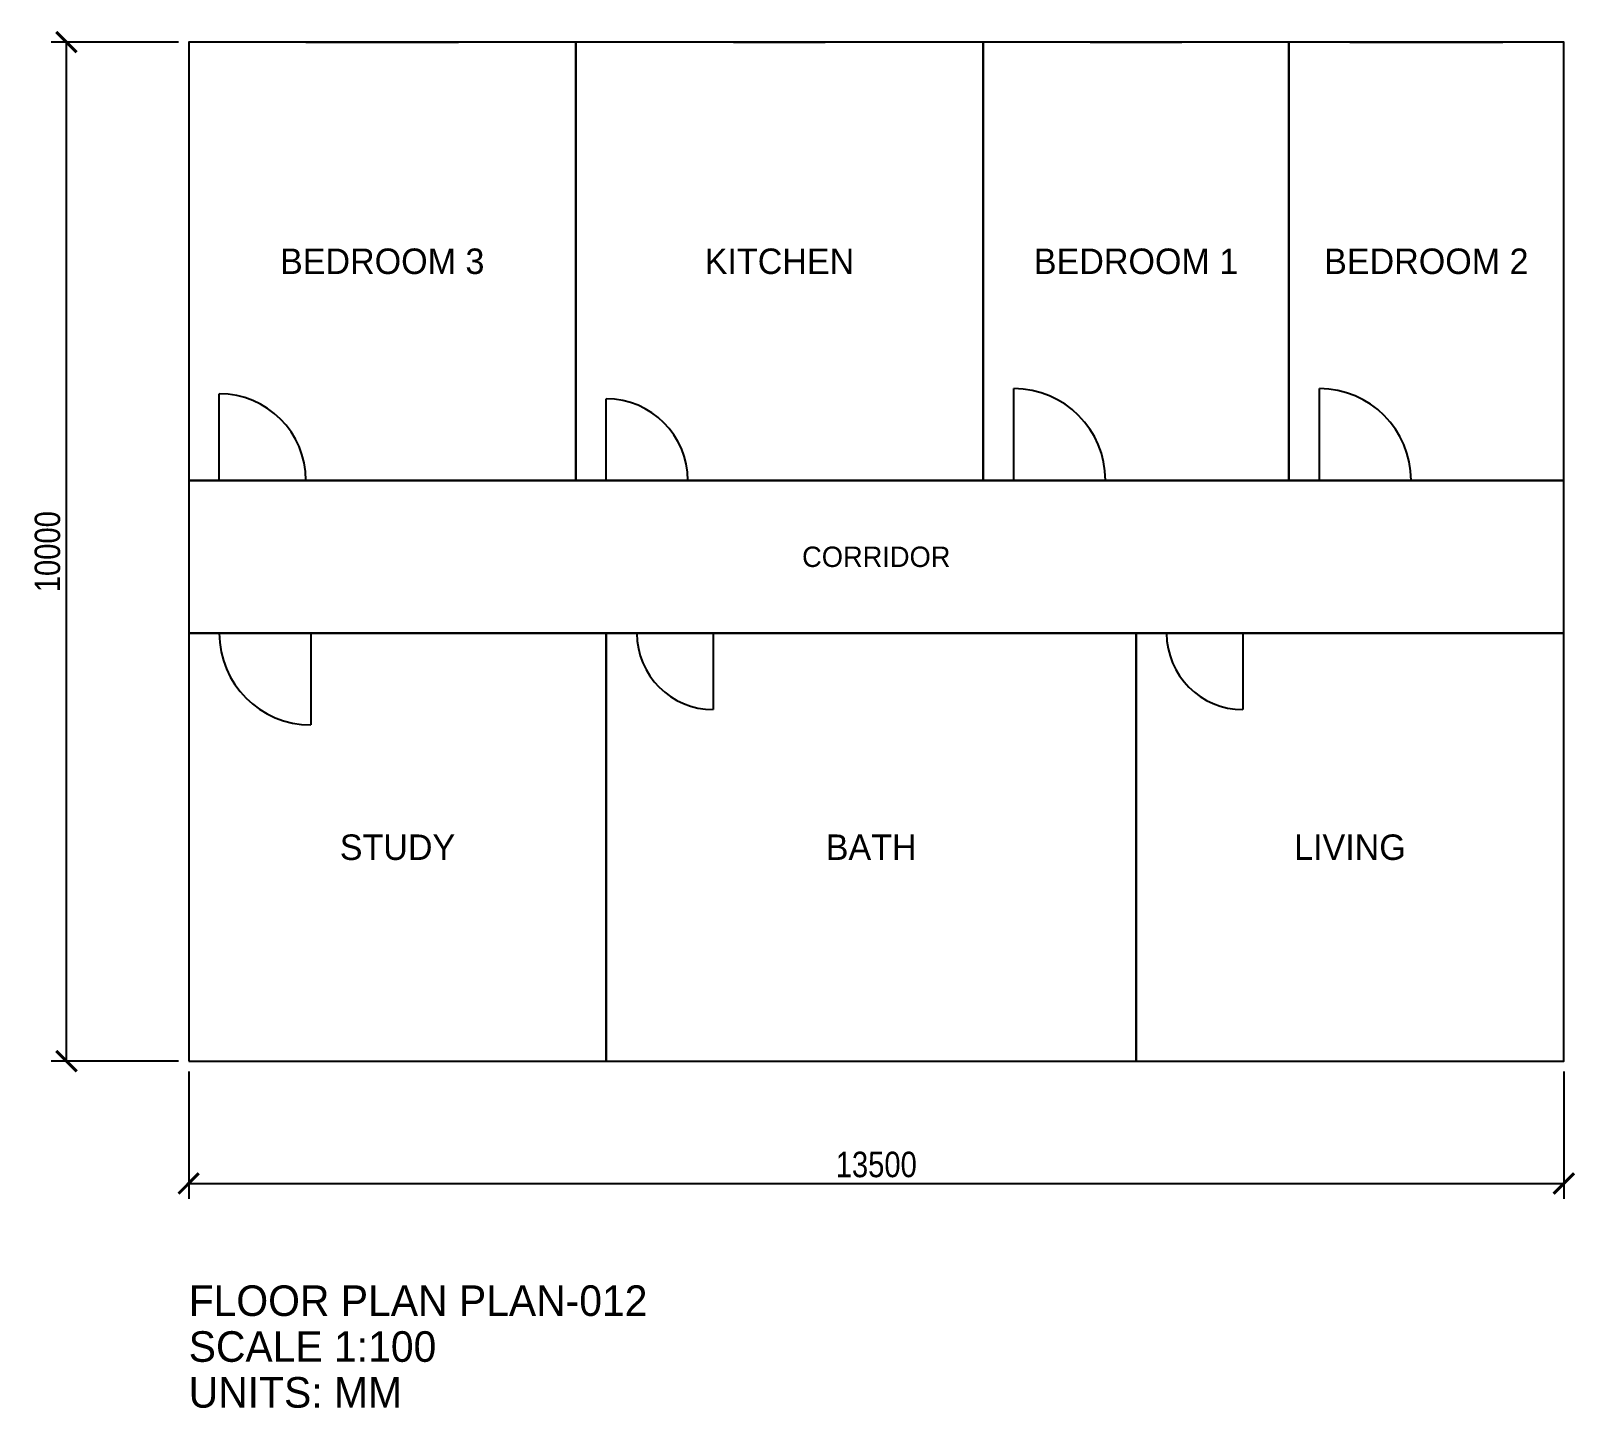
# Model space of a CAD drawing. Header units: millimetres. Extents: x -1549 to 13611, y -3404 to 10111.
import ezdxf
from ezdxf.enums import TextEntityAlignment as Align

# ---------------------------------------------------------------- set-up
doc = ezdxf.new("R2010")
doc.units = ezdxf.units.MM
for name, color, linetype in [('ANNOTATION', 6, 'Continuous'), ('CORRIDOR', 4, 'Continuous'), ('DIMENSIONS', 8, 'Continuous'), ('DOORS', 1, 'Continuous'), ('ROOM_NAMES', 170, 'Continuous'), ('ROOMS', 3, 'Continuous'), ('WALLS', 7, 'Continuous'), ('WINDOWS', 5, 'Continuous')]:
    doc.layers.add(name, color=color, linetype=linetype)
doc.styles.add('OpenSansCondensed-Light', font='OpenSansCondensed-Light.ttf')
doc.dimstyles.new('EZDXF', dxfattribs={"dimtxt": 0.25, "dimasz": 0.175, "dimexe": 0.375, "dimexo": 0.125, "dimgap": 0.1, "dimtad": 1, "dimlfac": 100, "dimzin": 12, "dimdsep": 46, "dimtxsty": 'OpenSansCondensed-Light', "dimblk": 'ARCHTICK', "dimcen": 2.5, "dimazin": 3, "dimtfac": 0.5, "dimtmove": 2, "dimatfit": 3})

# ---------------------------------------------------------------- blocks, each defined once
blk = doc.blocks.new('DOOR')
blk.add_line((0, 0), (0, 1))
blk.add_arc((0, 0), 1, 0, 90)
blk = doc.blocks.new('_ARCHTICK')
at = {"color": 0, "linetype": 'BYBLOCK', "const_width": 0.15}
blk.add_lwpolyline([(-0.5, -0.5), (0.5, 0.5)], dxfattribs=at)

msp = doc.modelspace()

# ---------------------------------------------------------------- linework, layer by layer
at = {"layer": 'CORRIDOR'}
msp.add_lwpolyline([(0, 4200), (13500, 4200), (13500, 5700), (0, 5700)], close=True, dxfattribs=at)
at = {"layer": 'ROOMS'}
for points in [[(0, 5700), (3800, 5700), (3800, 10000), (0, 10000)], [(3800, 5700), (7800, 5700), (7800, 10000), (3800, 10000)], [(7800, 5700), (10800, 5700), (10800, 10000), (7800, 10000)], [(10800, 5700), (13500, 5700), (13500, 10000), (10800, 10000)], [(0, 0), (4100, 0), (4100, 4200), (0, 4200)], [(4100, 0), (9300, 0), (9300, 4200), (4100, 4200)], [(9300, 0), (13500, 0), (13500, 4200), (9300, 4200)]]:
    msp.add_lwpolyline(points, close=True, dxfattribs=at)
at = {"layer": 'WALLS'}
for p, q in [((13500, 10000), (0, 10000)), ((0, 10000), (0, 0)), ((3800, 5700), (3800, 10000)), ((7800, 5700), (7800, 10000)), ((10800, 5700), (10800, 10000)), ((13500, 0), (13500, 10000)), ((0, 5700), (13500, 5700)), ((0, 4200), (13500, 4200)), ((4100, 0), (4100, 4200)), ((9300, 0), (9300, 4200)), ((0, 0), (13500, 0))]:
    msp.add_line(p, q, dxfattribs=at)
at = {"layer": 'WINDOWS'}
for p, q in [((1150, 10000), (2650, 10000)), ((5350, 10000), (6250, 10000)), ((8850, 10000), (9750, 10000)), ((11400, 10000), (12900, 10000)), ((1300, 0), (2800, 0)), ((10950, 0), (11850, 0))]:
    msp.add_line(p, q, dxfattribs=at)

# ---------------------------------------------------------------- block references
at = {"layer": 'DOORS'}
for p, xscale, yscale in [((300, 5700), 850, 850), ((8100, 5700), 900, 900), ((11100, 5700), 900, 900), ((4100, 5700), 800, 800)]:
    msp.add_blockref('DOOR', p, dxfattribs=dict(at, xscale=xscale, yscale=yscale))
at = {"layer": 'DOORS', "rotation": 180}
for p, xscale, yscale in [((1200, 4200), 900, 900), ((5150, 4200), 750, 750), ((10350, 4200), 750, 750)]:
    msp.add_blockref('DOOR', p, dxfattribs=dict(at, xscale=xscale, yscale=yscale))

# ---------------------------------------------------------------- texts
at = {"layer": 'ANNOTATION'}
for s, p in [('FLOOR PLAN PLAN-012', (0, -2500)), ('SCALE 1:100', (0, -2950)), ('UNITS: MM', (0, -3400))]:
    msp.add_text(s, height=300, dxfattribs=at).set_placement(p)
at = {"layer": 'ROOM_NAMES'}
for s, height, p in [('BEDROOM 3', 250, (1900, 7850)), ('KITCHEN', 250, (5800, 7850)), ('BEDROOM 1', 250, (9300, 7850)), ('BEDROOM 2', 250, (12150, 7850)), ('CORRIDOR', 200, (6750, 4950)), ('STUDY', 250, (2050, 2100)), ('BATH', 250, (6700, 2100)), ('LIVING', 250, (11400, 2100))]:
    msp.add_text(s, height=height, dxfattribs=at).set_placement(p, align=Align.MIDDLE_CENTER)

# ---------------------------------------------------------------- dimensions: what is measured, and where the dimension line sits
at = {"layer": 'DIMENSIONS'}
msp.add_linear_dim(base=(-1200, 0), p1=(0, 0), p2=(0, 10000), angle=90, dimstyle='EZDXF', override={"dimtxt": 250, "dimasz": 200, "dimexe": 150, "dimexo": 100, "dimgap": 60, "dimlfac": 1}, dxfattribs=at).render()
msp.add_linear_dim(base=(0, -1200), p1=(0, 0), p2=(13500, 0), dimstyle='EZDXF', override={"dimtxt": 250, "dimasz": 200, "dimexe": 150, "dimexo": 100, "dimgap": 60, "dimlfac": 1}, dxfattribs=at).render()

doc.saveas('drawing.dxf')
